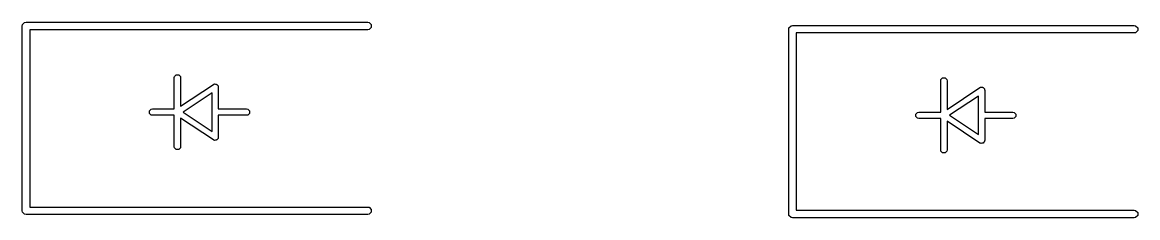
# Model space of a CAD drawing. Extents: x 2.6 to 14.1, y -9.2 to -3.9.
# Drawn here: x 13.286 to 13.985, y -6.197 to -6.074 of the extents above; entities that cross this region are included whole.
import ezdxf

# ---------------------------------------------------------------- set-up
doc = ezdxf.new("R2010")
doc.units = 0
doc.header["$MEASUREMENT"] = 0
doc.layers.add('BLACK', color=7, linetype='CONTINUOUS')

msp = doc.modelspace()

# ---------------------------------------------------------------- linework, layer by layer
at = {"layer": 'BLACK', "linetype": 'CONTINUOUS'}
for p, q in [((13.28617, -6.0757), (13.28745, -6.07442)), ((13.28745, -6.07442), (13.28835, -6.07424)), ((13.28835, -6.07424), (13.50252, -6.07424)), ((13.50252, -6.07424), (13.50343, -6.07442)), ((13.50343, -6.07442), (13.50471, -6.0757)), ((13.28599, -6.07661), (13.28617, -6.0757)), ((13.28599, -6.19235), (13.28599, -6.07661)), ((13.50252, -6.07897), (13.29071, -6.07897)), ((13.29071, -6.07897), (13.29071, -6.18999)), ((13.50343, -6.07879), (13.50252, -6.07897)), ((13.50471, -6.07751), (13.50343, -6.07879)), ((13.50471, -6.0757), (13.50471, -6.07751)), ((13.7663, -6.07857), (13.76648, -6.07767)), ((13.7663, -6.19432), (13.7663, -6.07857)), ((13.76648, -6.07767), (13.76776, -6.07639)), ((13.76776, -6.07639), (13.76867, -6.07621)), ((13.76867, -6.07621), (13.98284, -6.07621)), ((13.98284, -6.08094), (13.77103, -6.08094)), ((13.77103, -6.08094), (13.77103, -6.19196)), ((13.98284, -6.07621), (13.98374, -6.07639)), ((13.98374, -6.08076), (13.98284, -6.08094)), ((13.98374, -6.07639), (13.98502, -6.07767)), ((13.98502, -6.07948), (13.98374, -6.08076)), ((13.98502, -6.07767), (13.98502, -6.07948)), ((13.38126, -6.10889), (13.38141, -6.10814)), ((13.38126, -6.12857), (13.38126, -6.10889)), ((13.38141, -6.10814), (13.38248, -6.10707)), ((13.38248, -6.10707), (13.38399, -6.10707)), ((13.38399, -6.10707), (13.38505, -6.10814)), ((13.38505, -6.10814), (13.3852, -6.10889)), ((13.3852, -6.10889), (13.3852, -6.12687)), ((13.86173, -6.1101), (13.86279, -6.10904)), ((13.86279, -6.10904), (13.8643, -6.10904)), ((13.8643, -6.10904), (13.86537, -6.1101)), ((13.3852, -6.12687), (13.40576, -6.11316)), ((13.40576, -6.11316), (13.40603, -6.11305)), ((13.40603, -6.11305), (13.4061, -6.11298)), ((13.4061, -6.11298), (13.4062, -6.11298)), ((13.4062, -6.11298), (13.40647, -6.11286)), ((13.40647, -6.11286), (13.40703, -6.11298)), ((13.40703, -6.11298), (13.40761, -6.11298)), ((13.40761, -6.11298), (13.40775, -6.11312)), ((13.40775, -6.11312), (13.40795, -6.11316)), ((13.40795, -6.11316), (13.40827, -6.11364)), ((13.40827, -6.11364), (13.40867, -6.11404)), ((13.40867, -6.11404), (13.40873, -6.11433)), ((13.40873, -6.11433), (13.40879, -6.11441)), ((13.40879, -6.11441), (13.40877, -6.11451)), ((13.40877, -6.11451), (13.40882, -6.1148)), ((13.40882, -6.1148), (13.40882, -6.12857)), ((13.86158, -6.11086), (13.86173, -6.1101)), ((13.86158, -6.13054), (13.86158, -6.11086)), ((13.86537, -6.1101), (13.86552, -6.11086)), ((13.86552, -6.11086), (13.86552, -6.12883)), ((13.86552, -6.12883), (13.88608, -6.11513)), ((13.88608, -6.11513), (13.88635, -6.11501)), ((13.88635, -6.11501), (13.88642, -6.11495)), ((13.88642, -6.11495), (13.88652, -6.11495)), ((13.88652, -6.11495), (13.88679, -6.11483)), ((13.88679, -6.11483), (13.88735, -6.11495)), ((13.88735, -6.11495), (13.88792, -6.11495)), ((13.88792, -6.11495), (13.88807, -6.11509)), ((13.88807, -6.11509), (13.88826, -6.11513)), ((13.88826, -6.11513), (13.88858, -6.11561)), ((13.88858, -6.11561), (13.88899, -6.11601)), ((13.88899, -6.11601), (13.88905, -6.1163)), ((13.88905, -6.1163), (13.8891, -6.11638)), ((13.8891, -6.11638), (13.88908, -6.11648)), ((13.88908, -6.11648), (13.88914, -6.11676)), ((13.40489, -6.11847), (13.38678, -6.13054)), ((13.40489, -6.14261), (13.40489, -6.11847)), ((13.8852, -6.12044), (13.8671, -6.13251)), ((13.8852, -6.14458), (13.8852, -6.12044)), ((13.88914, -6.11676), (13.88914, -6.13054)), ((13.36567, -6.12979), (13.36673, -6.12872)), ((13.36567, -6.1313), (13.36567, -6.12979)), ((13.36673, -6.12872), (13.36748, -6.12857)), ((13.36748, -6.12857), (13.38126, -6.12857)), ((13.40882, -6.12857), (13.42654, -6.12857)), ((13.42654, -6.12857), (13.42729, -6.12872)), ((13.42729, -6.12872), (13.42836, -6.12979)), ((13.42836, -6.12979), (13.42836, -6.1313)), ((13.36673, -6.13236), (13.36567, -6.1313)), ((13.36748, -6.13251), (13.36673, -6.13236)), ((13.38126, -6.13251), (13.36748, -6.13251)), ((13.38126, -6.1522), (13.38126, -6.13251)), ((13.40576, -6.14793), (13.3852, -6.13422)), ((13.3852, -6.13422), (13.3852, -6.1522)), ((13.38678, -6.13054), (13.40489, -6.14261)), ((13.42654, -6.13251), (13.40882, -6.13251)), ((13.40882, -6.13251), (13.40882, -6.14629)), ((13.42729, -6.13236), (13.42654, -6.13251)), ((13.42836, -6.1313), (13.42729, -6.13236)), ((13.84598, -6.13176), (13.84705, -6.13069)), ((13.84598, -6.13327), (13.84598, -6.13176)), ((13.84705, -6.13433), (13.84598, -6.13327)), ((13.84705, -6.13069), (13.8478, -6.13054)), ((13.8478, -6.13448), (13.84705, -6.13433)), ((13.8478, -6.13054), (13.86158, -6.13054)), ((13.86158, -6.13448), (13.8478, -6.13448)), ((13.86158, -6.15417), (13.86158, -6.13448)), ((13.88608, -6.1499), (13.86552, -6.13619)), ((13.86552, -6.13619), (13.86552, -6.15417)), ((13.8671, -6.13251), (13.8852, -6.14458)), ((13.88914, -6.13054), (13.90685, -6.13054)), ((13.90685, -6.13448), (13.88914, -6.13448)), ((13.88914, -6.13448), (13.88914, -6.14826)), ((13.90685, -6.13054), (13.90761, -6.13069)), ((13.90761, -6.13433), (13.90685, -6.13448)), ((13.90761, -6.13069), (13.90867, -6.13176)), ((13.90867, -6.13327), (13.90761, -6.13433)), ((13.90867, -6.13176), (13.90867, -6.13327)), ((13.40603, -6.14804), (13.40576, -6.14793)), ((13.4061, -6.14811), (13.40603, -6.14804)), ((13.4062, -6.14811), (13.4061, -6.14811)), ((13.40647, -6.14822), (13.4062, -6.14811)), ((13.40703, -6.14811), (13.40647, -6.14822)), ((13.40761, -6.14811), (13.40703, -6.14811)), ((13.40775, -6.14797), (13.40761, -6.14811)), ((13.40795, -6.14793), (13.40775, -6.14797)), ((13.40827, -6.14745), (13.40795, -6.14793)), ((13.40867, -6.14704), (13.40827, -6.14745)), ((13.40873, -6.14676), (13.40867, -6.14704)), ((13.40879, -6.14667), (13.40873, -6.14676)), ((13.40882, -6.14629), (13.40877, -6.14658)), ((13.40877, -6.14658), (13.40879, -6.14667)), ((13.88635, -6.15001), (13.88608, -6.1499)), ((13.88642, -6.15008), (13.88635, -6.15001)), ((13.88652, -6.15008), (13.88642, -6.15008)), ((13.88679, -6.15019), (13.88652, -6.15008)), ((13.88735, -6.15008), (13.88679, -6.15019)), ((13.88792, -6.15008), (13.88735, -6.15008)), ((13.88807, -6.14994), (13.88792, -6.15008)), ((13.88826, -6.1499), (13.88807, -6.14994)), ((13.88858, -6.14942), (13.88826, -6.1499)), ((13.88899, -6.14901), (13.88858, -6.14942)), ((13.88905, -6.14872), (13.88899, -6.14901)), ((13.8891, -6.14864), (13.88905, -6.14872)), ((13.88914, -6.14826), (13.88908, -6.14855)), ((13.88908, -6.14855), (13.8891, -6.14864)), ((13.38141, -6.15295), (13.38126, -6.1522)), ((13.38248, -6.15402), (13.38141, -6.15295)), ((13.38399, -6.15402), (13.38248, -6.15402)), ((13.38505, -6.15295), (13.38399, -6.15402)), ((13.3852, -6.1522), (13.38505, -6.15295)), ((13.86173, -6.15492), (13.86158, -6.15417)), ((13.86279, -6.15598), (13.86173, -6.15492)), ((13.8643, -6.15598), (13.86279, -6.15598)), ((13.86537, -6.15492), (13.8643, -6.15598)), ((13.86552, -6.15417), (13.86537, -6.15492)), ((13.28617, -6.19326), (13.28599, -6.19235)), ((13.28745, -6.19454), (13.28617, -6.19326)), ((13.29071, -6.18999), (13.50252, -6.18999)), ((13.50252, -6.18999), (13.50343, -6.19017)), ((13.50343, -6.19017), (13.50471, -6.19145)), ((13.50471, -6.19326), (13.50343, -6.19454)), ((13.50471, -6.19145), (13.50471, -6.19326)), ((13.77103, -6.19196), (13.98284, -6.19196)), ((13.98284, -6.19196), (13.98374, -6.19214)), ((13.98374, -6.19214), (13.98502, -6.19342)), ((13.98502, -6.19342), (13.98502, -6.19523)), ((13.28835, -6.19472), (13.28745, -6.19454)), ((13.50252, -6.19472), (13.28835, -6.19472)), ((13.50343, -6.19454), (13.50252, -6.19472)), ((13.76648, -6.19523), (13.7663, -6.19432)), ((13.76776, -6.19651), (13.76648, -6.19523)), ((13.76867, -6.19669), (13.76776, -6.19651)), ((13.98284, -6.19669), (13.76867, -6.19669)), ((13.98374, -6.19651), (13.98284, -6.19669)), ((13.98502, -6.19523), (13.98374, -6.19651))]:
    msp.add_line(p, q, dxfattribs=at)

doc.saveas('drawing.dxf')
